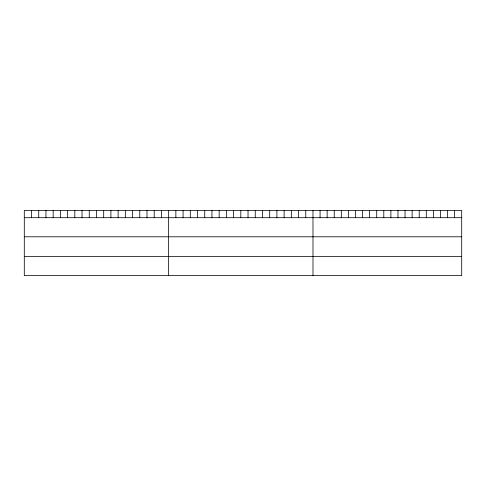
<?xml version="1.0" encoding="UTF-8"?>
<svg xmlns="http://www.w3.org/2000/svg" width="486" height="486" viewBox="0 0 486 486"><rect width="100%" height="100%" fill="white"/><g stroke="black" fill="none" stroke-linecap="round" stroke-linejoin="round"><path stroke-width="0.73" d="M461.7 217.692L461.7 275.562L24.3 275.562L24.3 210.438L461.7 210.438L461.7 217.692L24.3 217.692M24.3 236.791L461.7 236.791M24.3 256.462L461.7 256.462M454.617 210.438L454.617 217.692M447.539 210.438L447.539 217.692M440.456 210.438L440.456 217.692M433.372 210.438L433.372 217.692M426.289 210.438L426.289 217.692M419.211 210.438L419.211 217.692M412.128 210.438L412.128 217.692M405.045 210.438L405.045 217.692M397.967 210.438L397.967 217.692M390.884 210.438L390.884 217.692M383.8 210.438L383.8 217.692M376.717 210.438L376.717 217.692M369.639 210.438L369.639 217.692M362.556 210.438L362.556 217.692M355.473 210.438L355.473 217.692M348.395 210.438L348.395 217.692M341.312 210.438L341.312 217.692M334.228 210.438L334.228 217.692M327.145 210.438L327.145 217.692M320.067 210.438L320.067 217.692M312.984 210.438L312.984 275.562M305.767 210.438L305.767 217.692M298.55 210.438L298.55 217.692M291.333 210.438L291.333 217.692M284.116 210.438L284.116 217.692M276.899 210.438L276.899 217.692M269.681 210.438L269.681 217.692M262.464 210.438L262.464 217.692M255.247 210.438L255.247 217.692M248.03 210.438L248.03 217.692M240.813 210.438L240.813 217.692M233.596 210.438L233.596 217.692M226.379 210.438L226.379 217.692M219.162 210.438L219.162 217.692M211.945 210.438L211.945 217.692M204.728 210.438L204.728 217.692M197.51 210.438L197.51 217.692M190.293 210.438L190.293 217.692M183.076 210.438L183.076 217.692M175.859 210.438L175.859 217.692M168.642 210.438L168.642 275.562M161.425 210.438L161.425 217.692M154.208 210.438L154.208 217.692M146.991 210.438L146.991 217.692M139.774 210.438L139.774 217.692M132.556 210.438L132.556 217.692M125.339 210.438L125.339 217.692M118.122 210.438L118.122 217.692M110.905 210.438L110.905 217.692M103.688 210.438L103.688 217.692M96.471 210.438L96.471 217.692M89.254 210.438L89.254 217.692M82.037 210.438L82.037 217.692M74.82 210.438L74.82 217.692M67.603 210.438L67.603 217.692M60.386 210.438L60.386 217.692M53.168 210.438L53.168 217.692M45.951 210.438L45.951 217.692M38.734 210.438L38.734 217.692M31.517 210.438L31.517 217.692"/></g></svg>
